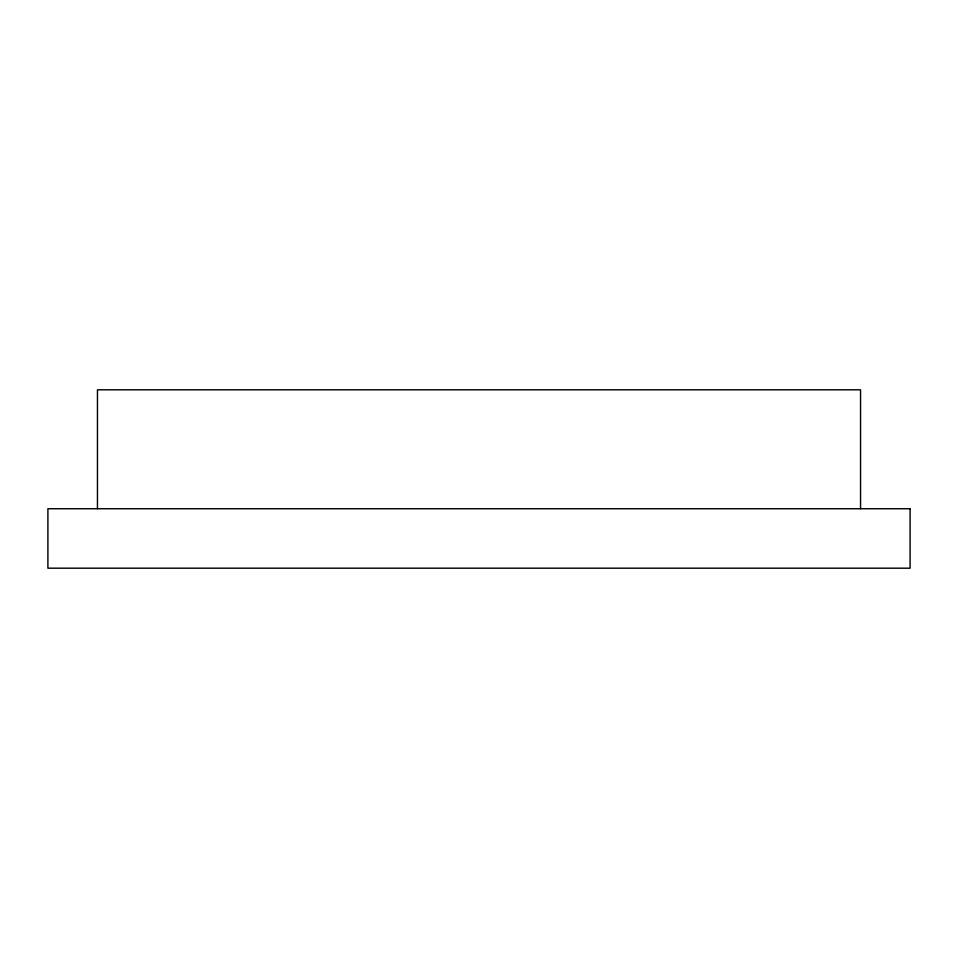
<?xml version="1.0" encoding="UTF-8"?>
<svg xmlns="http://www.w3.org/2000/svg" width="958" height="958" viewBox="0 0 958 958"><rect width="100%" height="100%" fill="white"/><g stroke="black" fill="none" stroke-linecap="round" stroke-linejoin="round"><path stroke-width="1.44" d="M860.547 508.734L860.547 389.81L97.453 389.81L97.453 508.734M910.1 508.734L47.9 508.734L47.9 568.19L910.1 568.19L910.1 508.734"/></g></svg>
